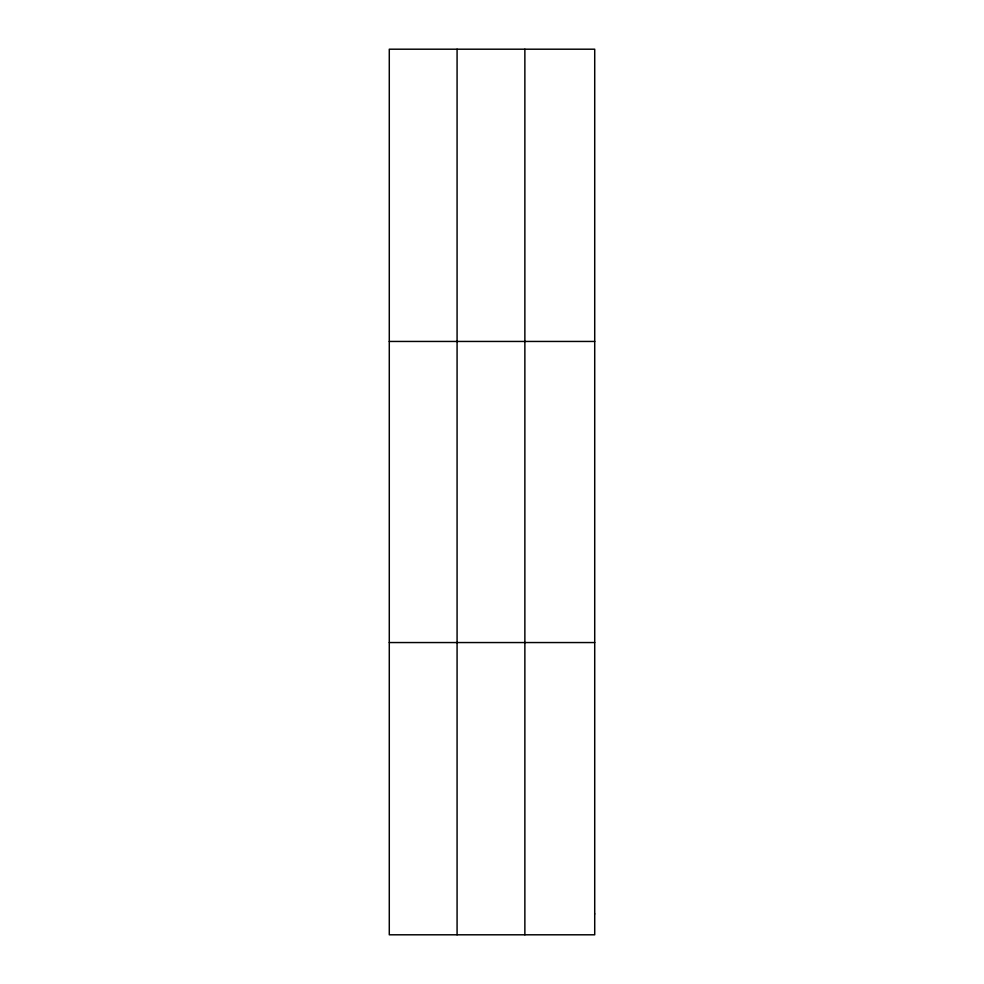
<?xml version="1.0" encoding="UTF-8"?>
<svg xmlns="http://www.w3.org/2000/svg" width="984" height="984" viewBox="0 0 984 984"><rect width="100%" height="100%" fill="white"/><g stroke="black" fill="none" stroke-linecap="round" stroke-linejoin="round"><path stroke-width="1.48" d="M457.08 934.8L457.08 49.2M524.866 934.8L524.866 49.2M389.283 341.448L594.717 341.448M389.283 642.552L594.717 642.552M594.717 913.927L594.717 934.8L389.283 934.8L389.283 49.2L594.717 49.2L594.717 913.927"/></g></svg>
